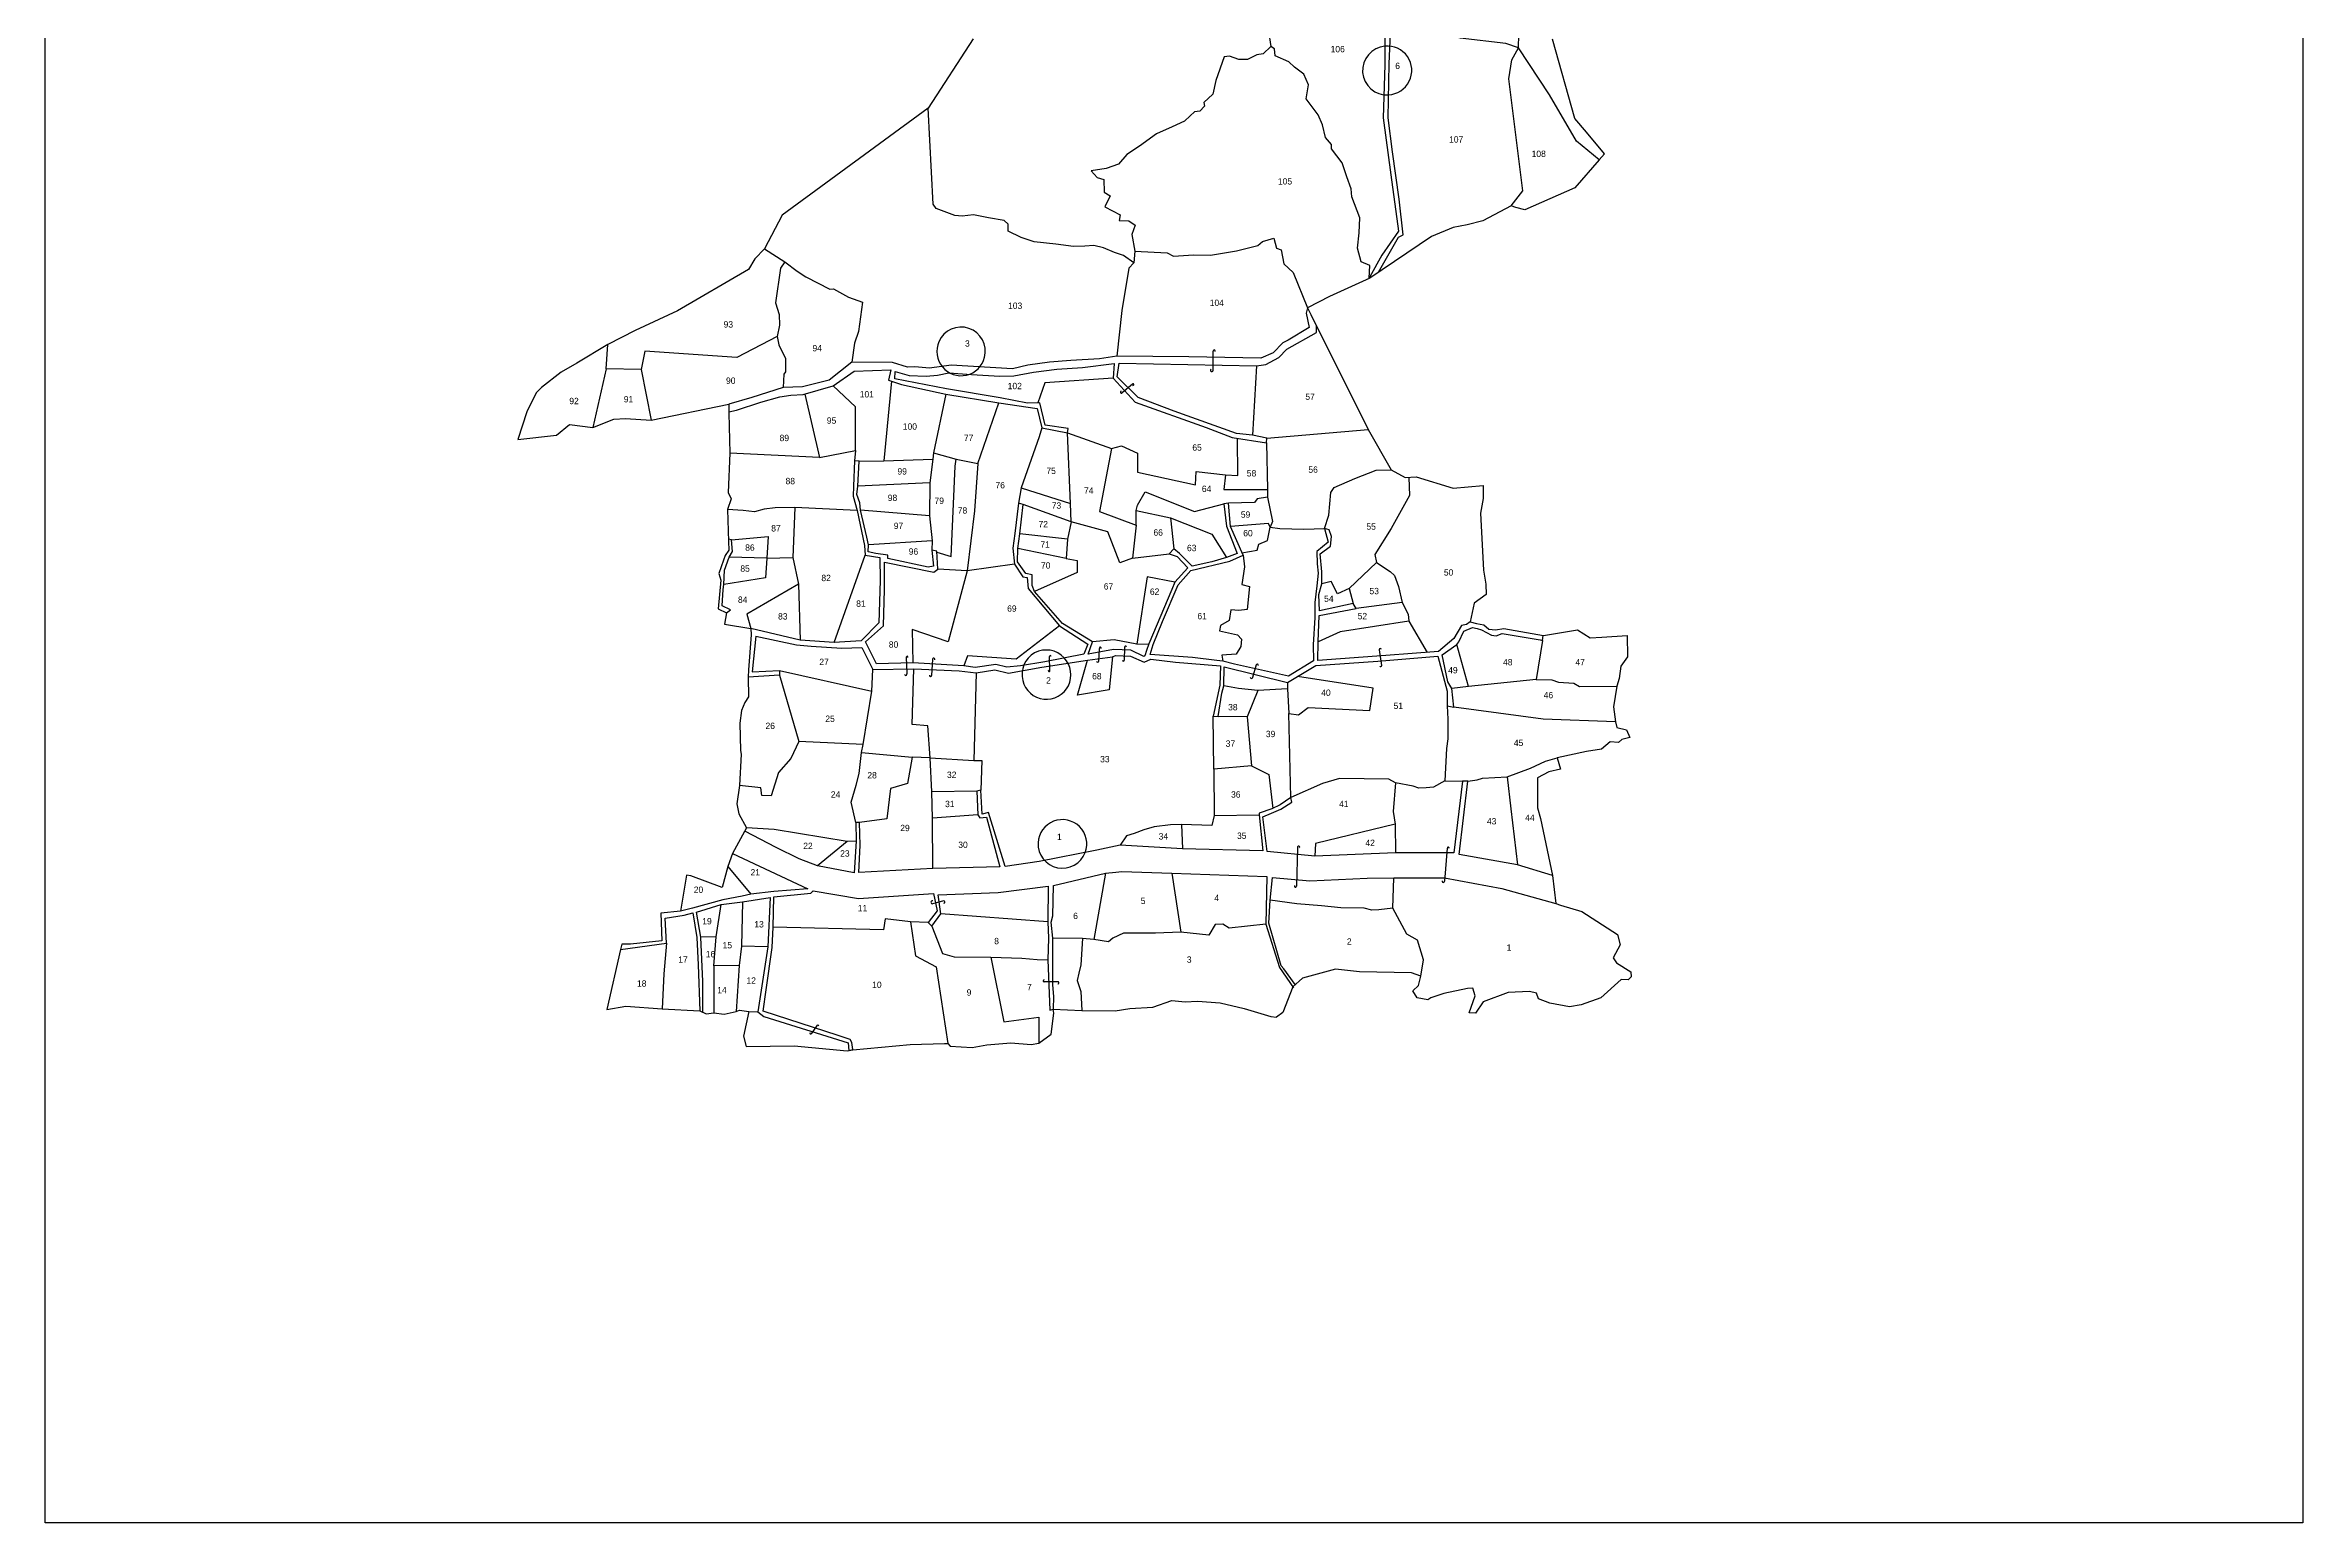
# Model space of a CAD drawing. Extents: x 153578 to 155356, y 177888 to 179666.
# Drawn here: x 153578 to 155356, y 177888 to 179051 of the extents above; entities that cross this region are included whole.
import ezdxf

# ---------------------------------------------------------------- set-up
doc = ezdxf.new("R2010")
doc.units = 0
doc.header["$MEASUREMENT"] = 0
for name, color, linetype in [('BORDER-B', 3, 'CONTINUOUS'), ('IMAGE', 7, 'CONTINUOUS'), ('LINK', 4, 'CONTINUOUS'), ('NO', 1, 'CONTINUOUS'), ('PARCEL', 6, 'CONTINUOUS'), ('ROAD', 2, 'CONTINUOUS')]:
    doc.layers.add(name, color=color, linetype=linetype)
picture_1 = doc.add_image_def('image1.tif', size_in_pixel=(8477, 8481))

msp = doc.modelspace()

# ---------------------------------------------------------------- linework, layer by layer
at = {"layer": 'BORDER-B'}
for points in [[(154309.2, 179055.9), (154273.6, 179001.1), (154158.6, 178917.1), (154144.7, 178890.6), (154137.2, 178882.6), (154132.1, 178874.1), (154076.2, 178841.8), (154042.9, 178826.3), (154021.4, 178815.1), (153997, 178800.5), (153984.8, 178793.5), (153969.3, 178781.3), (153965.1, 178777.1), (153957.6, 178762.1), (153950.5, 178740.5), (153981, 178743.8), (153991.3, 178752.2), (154009.6, 178749.9), (154026.1, 178756.4), (154035.4, 178756.9), (154055.6, 178755.5), (154116.6, 178768.2), (154116.6, 178761.1), (154117.5, 178729.7), (154116.1, 178698.8), (154118.5, 178693.6), (154115.7, 178685.2), (154116.4, 178660.2), (154116.8, 178653.4), (154113.9, 178649.1), (154112.5, 178645.5), (154108.9, 178634.8), (154110.3, 178629.7), (154108.2, 178607.1), (154115, 178603.9), (154113.2, 178595), (154134, 178591.7), (154134.4, 178586.7), (154132.2, 178559.1), (154131.9, 178553.3), (154132.2, 178537.9), (154129.3, 178533.3), (154126.8, 178527.2), (154125.4, 178517.1), (154125.8, 178495.6), (154126.5, 178492.7), (154125, 178468), (154122.9, 178453.6), (154124.7, 178445.7), (154130.7, 178434.7), (154119.6, 178414.6), (154116, 178404.2), (154111.4, 178387.7), (154086.9, 178397), (154083.4, 178397.4), (154078.7, 178369), (154063.3, 178367.6), (154064, 178345.7), (154039.2, 178343.2), (154032.4, 178343.2), (154031.3, 178338.9), (154020.6, 178291.6), (154035.6, 178294.4), (154064.3, 178292.3), (154093.8, 178290.8), (154098.8, 178288.3), (154104.9, 178289), (154113.1, 178288), (154122.5, 178290.1), (154125, 178291.2), (154132.5, 178290.1), (154128.2, 178270.7), (154130.4, 178262.5), (154168.1, 178263.2), (154210, 178259.3), (154214.3, 178260), (154259.6, 178264.3), (154286.5, 178265), (154289.3, 178265), (154291.1, 178262.9), (154308.4, 178261.8), (154319.9, 178263.9), (154338.9, 178265.4), (154354.7, 178264.2), (154360.9, 178265.3), (154370.6, 178272.3), (154372.7, 178288.9), (154372, 178292.1), (154394.7, 178291), (154420.9, 178290.8), (154432.4, 178292.4), (154450.7, 178293.5), (154465.5, 178298.9), (154476, 178297.7), (154485.7, 178298.4), (154503.5, 178297), (154522.5, 178292.4), (154543.5, 178286.1), (154548, 178285.6)], [(154806.3, 178965.3), (154792.2, 178982.4), (154782.8, 178993.2), (154765.4, 179055.6)], [(154806.3, 178965.3), (154802.1, 178960.6), (154783, 178938.4), (154743.6, 178921.3), (154736.4, 178922.9), (154732.7, 178924.4), (154710.5, 178912.5), (154698, 178909.4), (154687.1, 178907.3), (154670.1, 178900.1), (154621.4, 178867.5), (154589.8, 178853), (154572.5, 178844), (154575.1, 178838.8), (154620.2, 178748.2), (154638.3, 178716.6), (154649.2, 178710.4), (154658, 178710.9), (154687, 178702.1), (154710.8, 178704.2), (154710.8, 178693.9), (154708.7, 178682.5), (154710.9, 178637.5), (154712.9, 178626.6), (154713.2, 178618.4), (154703.7, 178611.6), (154700.4, 178596.8), (154705.4, 178595.5), (154711.3, 178594.5), (154715.2, 178591.2), (154720.5, 178590.6), (154727, 178591.5), (154758.2, 178586), (154785.1, 178590.6), (154794.9, 178584.3), (154804.1, 178584.7), (154824.2, 178586), (154824.5, 178569.2), (154819.2, 178562), (154817.9, 178552.2), (154816, 178546.3), (154813.3, 178529.9), (154815, 178518.1), (154816, 178513.8), (154823.5, 178511.8), (154826.1, 178505.9), (154819.9, 178504.3), (154817.3, 178502), (154810.7, 178502.3), (154803.8, 178496.7), (154792, 178494.8), (154769, 178489.9), (154771.6, 178481), (154762.4, 178478.8), (154753.6, 178474.2), (154753.6, 178450.5), (154755.8, 178442), (154765.4, 178397.1), (154768, 178375.1), (154771.6, 178373.8), (154788.3, 178368.9), (154816.6, 178350.8), (154818.5, 178342.6), (154813, 178332.4), (154815.6, 178328.5), (154827.1, 178321.3), (154827.4, 178317.4), (154824.8, 178315.1), (154819.5, 178315.4), (154803.4, 178301), (154788, 178295.4), (154778.8, 178293.7), (154763.1, 178296.7), (154754.2, 178300), (154752.6, 178304.6), (154747.3, 178305.9), (154730.3, 178305.2), (154710.6, 178297.7), (154704.7, 178288.8), (154699.7, 178289.1), (154704.3, 178302.6), (154702.7, 178308.5), (154698.4, 178308.2), (154679.7, 178304.2), (154669.5, 178301), (154667.2, 178299.3), (154658.7, 178301), (154655.4, 178306.5), (154659.7, 178310.5), (154661.7, 178318), (154654.4, 178320.6), (154613.4, 178321.3), (154594.4, 178323.6), (154568.5, 178316.4), (154560.9, 178309.5), (154552.9, 178289.3), (154548, 178285.6)]]:
    msp.add_lwpolyline(points, dxfattribs=at)
at = {"layer": 'LINK'}
for points in [[(154498.2, 178794.9), (154498.1, 178810)], [(154434.6, 178784), (154426.5, 178777.2)], [(154256.4, 178569), (154256.8, 178555.9)], [(154369.6, 178558.5), (154369.2, 178569.6)], [(154408.1, 178566), (154408.5, 178576)], [(154428.4, 178577), (154428, 178566.8)], [(154630.9, 178562.6), (154629, 178574.9)], [(154277.1, 178567.5), (154276.4, 178554.6)], [(154532.1, 178563), (154529.2, 178553.1)], [(154564.5, 178419.2), (154563.7, 178388.8)], [(154682.5, 178418.7), (154680.3, 178392.8)], [(154286.1, 178377.2), (154277, 178375)], [(154375.9, 178313.6), (154365, 178313.5)], [(154186.4, 178279.3), (154181.5, 178272.6)]]:
    msp.add_lwpolyline(points, dxfattribs=at)
for centre, radius, start, end in [((154498.9, 178810.1), 0.815, 332.1168, 185.2726), ((154435, 178783.6), 0.589, 262.1603, 132.5614), ((154497.1, 178794.9), 1.05, 122.5428, 358.3226), ((154425.9, 178777.7), 0.783, 117.0649, 315.1284), ((154257.1, 178569.1), 0.638, 334.1378, 185.2612), ((154278, 178567.4), 0.948, 339.298, 175.8972), ((154369.9, 178569.6), 0.685, 1.5573, 176.1053), ((154409.2, 178576.2), 0.733, 330.5983, 192.1042), ((154429.1, 178577.1), 0.695, 353.8363, 183.727), ((154629.8, 178575), 0.864, 16.2403, 188.2791), ((154256, 178555.6), 0.903, 174.1462, 17.7426), ((154275.6, 178554.7), 0.805, 164.0437, 354.8867), ((154368.9, 178558.5), 0.671, 150.9758, 359.1733), ((154407.2, 178566), 0.904, 188.7765, 356.8523), ((154427.3, 178566.7), 0.734, 192.4025, 8.4043), ((154528.3, 178553.3), 0.964, 174.5341, 348.4116), ((154532.8, 178562.8), 0.741, 324.8818, 168.7389), ((154630.1, 178562.5), 0.793, 199.9838, 1.5759), ((154565.4, 178419.4), 0.946, 324.4912, 190.0706), ((154683.3, 178418.7), 0.768, 354.8325, 176.6983), ((154679.4, 178392.6), 0.894, 158.8557, 13.5194), ((154277, 178376.1), 1.12, 74.2124, 269.3921), ((154286.1, 178376.3), 0.852, 239.7485, 89.1905), ((154562.9, 178388.8), 0.85, 150.8962, 358.2721), ((154365, 178314.3), 0.861, 91.4597, 266.1017), ((154375.8, 178312.7), 0.867, 260.9629, 84.4809), ((154181.1, 178273), 0.52, 143.3156, 319.3892), ((154186.9, 178278.9), 0.575, 349.6996, 138.129)]:
    msp.add_arc(centre, radius, start, end, dxfattribs=at)
at = {"layer": 'PARCEL'}
for points in [[(154732.7, 178924.4), (154742, 178936.1), (154731, 179024.4), (154733.4, 179039.2), (154738.6, 179048.7), (154728.7, 179052), (154692.5, 179056.3), (154679.2, 179059.6), (154666.4, 179062), (154657.9, 179067.2), (154648.8, 179066.7), (154639, 179075.3)], [(154541.6, 179061.9), (154543.5, 179049.8), (154537.4, 179044.1), (154532.5, 179043.3), (154525.2, 179039.5), (154518.4, 179039.5), (154511.1, 179042.2), (154506.8, 179041.6), (154500.1, 179023), (154497.8, 179012.1), (154490.8, 179005.6), (154491.4, 179002.8), (154487.7, 178998.9), (154483.5, 178998.3), (154480.1, 178995.2), (154475.6, 178991), (154465.8, 178986.4), (154453.4, 178981), (154440.2, 178971.2), (154430.1, 178964.8), (154423.6, 178957.2), (154413.8, 178953.8), (154402, 178951.8), (154406.8, 178946.5), (154412.1, 178945.1), (154412.4, 178935), (154416.9, 178932.2), (154412.7, 178923.5), (154425, 178917.3), (154424.2, 178912.8), (154431.8, 178912.5), (154436.6, 178909.1), (154434, 178901.8), (154436.3, 178888.6), (154461.8, 178887.2), (154466.9, 178884.7), (154482.6, 178885.8), (154496.1, 178885.6), (154516.6, 178888.9), (154533.2, 178893.1), (154536.9, 178896.2), (154545.8, 178898.8), (154548.1, 178890.9), (154551.7, 178889.8), (154553.7, 178878.8), (154561, 178871.8), (154572.5, 178844)], [(154621, 178867.3), (154621.4, 178877.4), (154614.7, 178880.2), (154611.9, 178890.9), (154613, 178903), (154613.6, 178915), (154607.4, 178931.3), (154606.8, 178937.8), (154603.4, 178947.1), (154599.8, 178958.3), (154591.4, 178969.2), (154591.4, 178972.6), (154586.6, 178978.2), (154584.3, 178988.1), (154580.7, 178995.9), (154575.3, 179003.2), (154571.4, 179008.6), (154573.1, 179019.5), (154569.4, 179027.9), (154562.1, 179033.6), (154557.6, 179037.8), (154547, 179042.3), (154546.4, 179048), (154543.5, 179049.8)], [(154802.1, 178960.6), (154784.2, 178975.1), (154762.9, 179011.6), (154738.6, 179048.7)], [(154435.6, 178879.5), (154427.5, 178885.2), (154420.5, 178887.7), (154411.8, 178891.3), (154404.2, 178893), (154397.1, 178892.7), (154388.2, 178892.2), (154374.1, 178894.1), (154357.2, 178896.1), (154346.9, 178899.5), (154336.7, 178904.5), (154336.7, 178909.9), (154333.6, 178912.7), (154321.3, 178914.9), (154309.5, 178917.2), (154300.5, 178916.3), (154294.6, 178916.6), (154280, 178922.2), (154277.7, 178925.6), (154273.6, 179001.1)], [(154144.7, 178890.6), (154160.7, 178880.3), (154170.4, 178872.9), (154177.3, 178868.5), (154196.3, 178858.8), (154199.1, 178859), (154210.9, 178852.5), (154221.9, 178848.5), (154218.9, 178825.5), (154215.7, 178816.2), (154213.5, 178801.2)], [(154436.3, 178888.6), (154435.6, 178879.5), (154431.7, 178875.3), (154426.1, 178841.9), (154422.2, 178806)], [(154160.7, 178880.3), (154157.3, 178875.3), (154153.5, 178848), (154156.4, 178838.8), (154156.6, 178830.5), (154154.7, 178821.4), (154123.1, 178805), (154050.6, 178809.9), (154047.6, 178795.5), (154020, 178796), (154021.4, 178815.1)], [(154154.7, 178821.4), (154156.1, 178815), (154161.4, 178804.2), (154161.4, 178793.7), (154159.9, 178791.7), (154159.5, 178781.4)], [(154020, 178796), (154009.6, 178749.9)], [(154047.6, 178795.5), (154055.6, 178755.5)], [(154188.1, 178726.2), (154216.4, 178731.8), (154216.5, 178766.1), (154199, 178782.7)], [(154244.7, 178786.4), (154238.8, 178723.5)], [(154419.3, 178788.8), (154365.6, 178784.9), (154360, 178769.2)], [(154532.2, 178798.3), (154529.2, 178743.9)], [(154176.5, 178776.1), (154188.1, 178726.2), (154117.5, 178729.7)], [(154287.6, 178776.1), (154278, 178729.9), (154277.3, 178724.8)], [(154278, 178729.9), (154295.7, 178724.9), (154312.7, 178721.4), (154329.3, 178769.2)], [(154363.3, 178749.7), (154361, 178742.6), (154346.8, 178702.4), (154344.8, 178690.3)], [(154346.8, 178702.4), (154385.8, 178689.9), (154383.5, 178745.7), (154418.1, 178733.4), (154408.6, 178683.6), (154437.5, 178672.9), (154437.6, 178684.5), (154464.4, 178678.7), (154497, 178665.8), (154508.7, 178647.5)], [(154540.5, 178741.5), (154620.2, 178748.2)], [(154216.4, 178731.8), (154215.6, 178723.6)], [(154418.1, 178733.4), (154425.9, 178735.5), (154438.5, 178729.6), (154438.4, 178714.8), (154484.1, 178704.6), (154484.8, 178715.3), (154507.7, 178712.5), (154506.6, 178701), (154540.9, 178701.1), (154540.9, 178695.1), (154532.7, 178693.6), (154530.7, 178690.7), (154510.2, 178690.3)], [(154507.7, 178712.5), (154517.6, 178712.1), (154517.2, 178741.5)], [(154540.2, 178737.7), (154540.9, 178701.1)], [(154219.4, 178723.3), (154238.8, 178723.5), (154277.3, 178724.8), (154275.1, 178706.2), (154274.8, 178680.2), (154220.4, 178684.8)], [(154280.5, 178651.8), (154291.7, 178648.4), (154295, 178719.5), (154295.7, 178724.9)], [(154312.7, 178721.4), (154310.3, 178684.2), (154304.3, 178636.9), (154281.4, 178638.2)], [(154520.8, 178651.3), (154532.7, 178653.4), (154534, 178658), (154540.9, 178660.8), (154542.9, 178671.4), (154550.7, 178670.3), (154569.5, 178669.7), (154585.8, 178670.3), (154589.3, 178680.9), (154590.7, 178698.8), (154593.3, 178702.7), (154609.6, 178709.7), (154626.5, 178716.3), (154638.3, 178716.6)], [(154652.1, 178710.6), (154652.8, 178696.3), (154638.2, 178670.4), (154625.4, 178649.9), (154626.8, 178643.5), (154605.1, 178623.1), (154596, 178618.8), (154591, 178628.5), (154583.6, 178626.8)], [(154275.1, 178706.2), (154218.2, 178703.6)], [(154437.6, 178684.5), (154438.5, 178688.8), (154444.5, 178699.2), (154483.5, 178683.6), (154506.6, 178689.7)], [(154540.9, 178695.1), (154544.8, 178675.9), (154542.9, 178671.4), (154541.8, 178674.4), (154511.7, 178671.9)], [(154217.7, 178684.6), (154168.6, 178686.9), (154153.1, 178686.6), (154144.6, 178685.5), (154136.9, 178683.4), (154128.1, 178684.5), (154115.7, 178685.2)], [(154168.6, 178686.9), (154167.2, 178647.5), (154171.7, 178626.4), (154172.9, 178582.5)], [(154274.8, 178680.2), (154276.8, 178660.7), (154276.5, 178653.3)], [(154386.2, 178675.6), (154348.4, 178689.2)], [(154386.2, 178675.6), (154383.4, 178662), (154382.3, 178646.6), (154390.9, 178645.1), (154390.9, 178635.6), (154357.3, 178620.8)], [(154434.5, 178646.9), (154424.6, 178643.2), (154415.2, 178667.6), (154386.2, 178675.6), (154385.8, 178689.9)], [(154464.4, 178678.7), (154467.1, 178654.3)], [(154118.9, 178661.3), (154147.7, 178664.1), (154146.6, 178647), (154116.9, 178647.8)], [(154276.8, 178660.7), (154226.7, 178657.4)], [(154383.4, 178662), (154345.8, 178666.2)], [(154437.5, 178672.9), (154434.5, 178646.9), (154463.5, 178650.4)], [(154146.6, 178647), (154145.7, 178631.4), (154112.9, 178626.2)], [(154146.6, 178647), (154167.2, 178647.5)], [(154199.6, 178580.7), (154224, 178649.4)], [(154341.6, 178642.3), (154304.3, 178636.9), (154289.4, 178581.1), (154261, 178590.8), (154261.7, 178564.5)], [(154382.3, 178646.6), (154344.2, 178654.6)], [(154521.7, 178649.3), (154522.9, 178640.1), (154520.8, 178626.3), (154526.8, 178624.6), (154525, 178606.6), (154518.3, 178605.9), (154512, 178606.3), (154510.6, 178597.8), (154503.9, 178594), (154503.2, 178589.7), (154517.3, 178586.6), (154520.5, 178583.1), (154519.8, 178577.4), (154516.2, 178571.4), (154505, 178570.7), (154505.8, 178565.8)], [(154626.8, 178643.5), (154637.6, 178636.4), (154640.8, 178633.4), (154644, 178624.8), (154646.9, 178612), (154610.8, 178607.3)], [(154171.7, 178626.4), (154130.9, 178602.8), (154134, 178591.7)], [(154468, 178628), (154446.2, 178632.4), (154438.1, 178579.2), (154447.4, 178579.5)], [(154605.1, 178623.1), (154608.4, 178611.3)], [(154646.9, 178612), (154651.6, 178602.8), (154652.3, 178597.3), (154598.1, 178589), (154580.8, 178581)], [(154377, 178593.6), (154343, 178567.6), (154304.6, 178570.1), (154301.7, 178562.2)], [(154652.3, 178597.3), (154666.6, 178572.8)], [(154418.9, 178569.4), (154416.3, 178543.3), (154391.3, 178539.1), (154399.2, 178566.8)], [(154438.1, 178579.2), (154420.1, 178582.7), (154403.1, 178581.1)], [(154752.4, 178551.6), (154699.3, 178546), (154690, 178578.9)], [(154757.5, 178582.1), (154752.4, 178551.6), (154764.9, 178551.3), (154770.1, 178549.4), (154782.2, 178548.5), (154786.5, 178546.1), (154816, 178546.3)], [(154156.5, 178558.5), (154229.2, 178542.2)], [(154156.7, 178554.8), (154171.8, 178502.7)], [(154216.7, 178439), (154213, 178454.9), (154216.9, 178468.2), (154219.3, 178477.4), (154221.1, 178493.9), (154222.5, 178500.3), (154229.2, 178542.2), (154230.2, 178559.4)], [(154277.3, 178402.7), (154277.1, 178442.2), (154276.7, 178463), (154275.3, 178489.7), (154273.5, 178515.1), (154261.2, 178516.1), (154262.5, 178559.9)], [(154311.5, 178556.7), (154309.6, 178487.7), (154315.9, 178487.7), (154315.1, 178464.3)], [(154641.8, 178470.1), (154636.4, 178472.9), (154597.6, 178473.6), (154584.1, 178469.5), (154559.3, 178458.7), (154557.6, 178524.8), (154565.2, 178523.6), (154572.9, 178529.4), (154621.5, 178527.2), (154624.2, 178544.7), (154564.5, 178553.9)], [(154533.4, 178542.8), (154525, 178522.2), (154502, 178522.4)], [(154556.6, 178544.2), (154533.4, 178542.8), (154518, 178544.4), (154506.6, 178546.4)], [(154556.7, 178549.2), (154556.6, 178544.2), (154557.6, 178524.8)], [(154699.3, 178546), (154686, 178544.5)], [(154528.3, 178483.4), (154498.6, 178481), (154498.2, 178522.6)], [(154525, 178522.2), (154528.3, 178483.4), (154542, 178476.7), (154545, 178450)], [(154682.3, 178530.7), (154683, 178520.2), (154683, 178504.7), (154681.9, 178497.1), (154680.5, 178471.7), (154694.4, 178471.5)], [(154815, 178518.1), (154758, 178520.3), (154687.5, 178529.7)], [(154222.5, 178500.3), (154171.8, 178502.7), (154165.5, 178489.4), (154155.9, 178478.4), (154150, 178459.8), (154142.6, 178460.1), (154141.9, 178466.1), (154125, 178468)], [(154275.3, 178489.7), (154261.2, 178490.4), (154257.4, 178469.7), (154244, 178465.8), (154241.2, 178441.8), (154219.5, 178439)], [(154221.1, 178493.9), (154261.2, 178490.4)], [(154275.3, 178489.7), (154309.6, 178487.7)], [(154498.6, 178481), (154498.9, 178444.4), (154534.3, 178444.9)], [(154698.6, 178471.5), (154706, 178472.4), (154710.2, 178473.8), (154729.7, 178474.9), (154748, 178481.6), (154759.7, 178487.1), (154769, 178489.9)], [(154312, 178463.6), (154276.7, 178463)], [(154680.5, 178471.7), (154671.6, 178466.6), (154665.8, 178466.3), (154660.1, 178466), (154655.6, 178467.4), (154641.8, 178470.1), (154639.8, 178447.6), (154641.5, 178437.7), (154641.8, 178415.1)], [(154729.7, 178474.9), (154732.5, 178449.8), (154737.8, 178405.7)], [(154312.7, 178444.9), (154277.1, 178442.2)], [(154498.9, 178444.4), (154497, 178436.5), (154473.2, 178437.4), (154464.4, 178437.2), (154451.7, 178435.5), (154443.5, 178433.1), (154435.9, 178430.2), (154429.9, 178428.3), (154424.8, 178421)], [(154209.8, 178423.9), (154152.4, 178433.4), (154130.7, 178434.7)], [(154473.2, 178437.4), (154474, 178418.2)], [(154641.5, 178437.7), (154578.7, 178422.5), (154578.3, 178412.3)], [(154217, 178424.1), (154209.8, 178423.9), (154186.5, 178404.7)], [(154116, 178404.2), (154134.1, 178382.6)], [(154413.2, 178399), (154404.1, 178346.7)], [(154465.6, 178399), (154472.6, 178352.6)], [(154661.7, 178318), (154663.8, 178330.8), (154658.9, 178346.4), (154650.6, 178351), (154639.5, 178371.4), (154640.4, 178395.4)], [(154106.7, 178349), (154110.7, 178374.3)], [(154127.4, 178376.6), (154126.7, 178341.7), (154124.8, 178326.4), (154122.5, 178290.1)], [(154639.5, 178371.4), (154628.5, 178370.3), (154623.1, 178369.8), (154616.9, 178371.4), (154598.6, 178371.7), (154583.5, 178373.3), (154563.9, 178374.9), (154543.1, 178377.7)], [(154273.8, 178360.2), (154259.9, 178360.6), (154239.7, 178363), (154238.6, 178354.4), (154151.5, 178356.6)], [(154259.9, 178360.6), (154263.6, 178333.9), (154280.1, 178325.3), (154289.3, 178265)], [(154276.5, 178357.4), (154284.9, 178335.8), (154294.1, 178333.1), (154323.1, 178332.9), (154347.4, 178332.1), (154359.5, 178331.2), (154368, 178330.9)], [(154368, 178360.8), (154283.7, 178366.9)], [(154539.5, 178358.9), (154510.8, 178355.8), (154505.7, 178359), (154499.8, 178358.5), (154494.6, 178350.2), (154472.6, 178352.6), (154452.6, 178351.8), (154427.6, 178351.8), (154419.2, 178348), (154415.7, 178345), (154404.1, 178346.7), (154395.3, 178347.7), (154371.9, 178348)], [(154067.5, 178344), (154065.5, 178319.7), (154064.3, 178292.3)], [(154104.9, 178326.1), (154106.7, 178349), (154094.7, 178348.6)], [(154147.3, 178341.1), (154126.7, 178341.7)], [(154395.3, 178347.7), (154393.9, 178327), (154392.3, 178320.3), (154391, 178314.6), (154393.9, 178306), (154394.7, 178291)], [(154124.8, 178326.4), (154104.9, 178326.1), (154104.9, 178289)], [(154323.1, 178332.9), (154333.4, 178282), (154360.9, 178285.8), (154360.9, 178265.3)], [(154132.5, 178290.1), (154139.6, 178289.8)]]:
    msp.add_lwpolyline(points, dxfattribs=at)
for centre, radius, start, end in [((154634.9, 179030.8), 19.2, 94.5253, 273.8915), ((154635.3, 179030.9), 19.2, 272.5058, 95.911), ((154299.6, 178809.7), 19.1, 156.3914, 345.997), ((154299.6, 178809.8), 19.1, 345.6595, 156.729), ((154366.7, 178555.6), 19.1, 42.3973, 194.9281), ((154366.9, 178555.1), 19.2, 193.3388, 43.9865), ((154379.4, 178422), 19.2, 339.7368, 176.9667), ((154379.4, 178422.1), 19.2, 177.3301, 339.3734)]:
    msp.add_arc(centre, radius, start, end, dxfattribs=at)
at = {"layer": 'ROAD'}
for points in [[(154738.6, 179048.7), (154739.1, 179069.6), (154745.8, 179097.6), (154747.7, 179113.7), (154753.8, 179141.7), (154758.1, 179174), (154756.7, 179193.5), (154753.8, 179214.9), (154741, 179240.5), (154715.8, 179254.7), (154683.9, 179273.5), (154677.8, 179277.3), (154639.3, 179294.4), (154616, 179308.6), (154592.2, 179328.1), (154575.6, 179343.8), (154566.6, 179354.2), (154560.3, 179357.3)], [(154628.4, 178872.2), (154644, 178899.7), (154647.7, 178901.5), (154644.5, 178929.5), (154639.4, 178966.8), (154635.9, 178993.6), (154636.6, 179036.2), (154638.2, 179072), (154639, 179075.3), (154634.1, 179076.3), (154633.4, 179057), (154633.3, 179035.4), (154632, 178993.5), (154638.1, 178948.6), (154644.1, 178904.5), (154631, 178885.5), (154621.5, 178868.5), (154621, 178867.3)], [(154572.5, 178844), (154571.3, 178839.9), (154573.8, 178828.5), (154557.3, 178818.7), (154552.9, 178816.5), (154545.3, 178808.7), (154535.6, 178804.3), (154479, 178805.5), (154422.2, 178806), (154408.5, 178803.8), (154386.1, 178802.6), (154369.1, 178801.4), (154352.2, 178798.8), (154340.2, 178796.1), (154291.8, 178798.8), (154274.7, 178796.6), (154263.1, 178797.6), (154257.3, 178797.3), (154245.6, 178801), (154213.5, 178801.2), (154195.7, 178787.2), (154174.6, 178781.8), (154159.5, 178781.4), (154134.7, 178773.4), (154116.6, 178768.1)], [(154116.6, 178762.1), (154122.8, 178763.4), (154141.9, 178769.9), (154156.9, 178774.1), (154165.5, 178775.3), (154175.3, 178775.7), (154199, 178782.7), (154215.4, 178794.3), (154244.4, 178795.2), (154242.4, 178787.2), (154252.7, 178783.8), (154287.6, 178776.1), (154329.3, 178769.2), (154359.6, 178764.9), (154363.3, 178749.7), (154383.5, 178745.7), (154383.8, 178749.1), (154365.7, 178751.8), (154361.7, 178769.2), (154351.9, 178769), (154330.3, 178773.3), (154288.1, 178780.2), (154247.4, 178788.2), (154247.7, 178794), (154258.8, 178790.8), (154272, 178790.2), (154281.1, 178791.1), (154289.9, 178793), (154307.7, 178791.6), (154330, 178790.2), (154341.1, 178790.5), (154356.7, 178793.4), (154375.1, 178795.8), (154395.1, 178797.1), (154420.1, 178800.1), (154419.3, 178788.8), (154436.7, 178769.8), (154492.6, 178749.8), (154513.2, 178742.1), (154540.2, 178737.7), (154540.5, 178741.5), (154529.2, 178743.9), (154516.5, 178745), (154467.3, 178762.6), (154439, 178773.4), (154422.5, 178789.8), (154424, 178800.4), (154532.2, 178798.3), (154539.5, 178799.4), (154549.7, 178805), (154556, 178811.4), (154579.6, 178824.6), (154579.4, 178830.1)], [(154700.5, 178596.8), (154697.7, 178594.7), (154693.6, 178593.9), (154687.6, 178583.8), (154675.6, 178573.5), (154634.1, 178570.3), (154580.6, 178566.4), (154580.8, 178581), (154581.7, 178601.8), (154610.8, 178607.3), (154608.4, 178611.3), (154581.9, 178605.4), (154581.4, 178618.3), (154583.6, 178626.8), (154583.7, 178636.2), (154582.3, 178650.4), (154590.4, 178656.5), (154591.2, 178664.1), (154589.5, 178669.3), (154585.8, 178670.3), (154588.6, 178659.7), (154579.8, 178652.3), (154580, 178642.4), (154580.9, 178635.3), (154579.8, 178625.1), (154578.2, 178612.1), (154578.2, 178600.3), (154576.9, 178578.7), (154577.1, 178566.2), (154557.5, 178554.1), (154515, 178563.5), (154505.8, 178565.8), (154501.1, 178566.5), (154481.9, 178568.7), (154448.5, 178571.2), (154450.9, 178579), (154458.2, 178597.2), (154470.5, 178625.9), (154480.6, 178637.2), (154511.2, 178644.7), (154521.7, 178649.3), (154511.7, 178671.9), (154510.2, 178690.3), (154506.6, 178689.7), (154508.5, 178672.2), (154517.1, 178650.6), (154508.7, 178647.5), (154497, 178644.2), (154481.6, 178640.7), (154471.7, 178650.7), (154467.1, 178654.3), (154463.5, 178650.4), (154469.7, 178648.2), (154478.2, 178639.5), (154468, 178628), (154465.6, 178622.4), (154447.4, 178579.5), (154445.5, 178574.3), (154444.3, 178570.2), (154443.4, 178569.6), (154433.2, 178574.6), (154419.5, 178575), (154399.8, 178571.3), (154403.1, 178581.1), (154379.4, 178595.6), (154357.3, 178620.8), (154355.6, 178625.6), (154355.5, 178633.8), (154350.6, 178635), (154344, 178644.1), (154344.2, 178654.6), (154345.8, 178666.2), (154348.4, 178689.2), (154344.8, 178690.3), (154341.9, 178666.3), (154340.4, 178654.9), (154341.6, 178642.3), (154348.1, 178632.4), (154351.7, 178631.8), (154352.3, 178623), (154377, 178593.6), (154399.3, 178579.3), (154396.3, 178571.5), (154365.5, 178565.5), (154346.4, 178562.2), (154335.6, 178561.3), (154326.9, 178563.3), (154310.7, 178560.9), (154301.7, 178562.2), (154261.7, 178564.5), (154233, 178563.9), (154224.3, 178581), (154238.5, 178593.6), (154239.2, 178622.2), (154239.3, 178643.8), (154278.1, 178635.9), (154281.4, 178638.2), (154280.4, 178652.6), (154276.5, 178653.3), (154277.8, 178640.6), (154273.7, 178640), (154241.8, 178646.7), (154241.9, 178649.4), (154232.6, 178650.7), (154226.4, 178652.1), (154226.7, 178657.4), (154225.4, 178663.5), (154220.4, 178684.8), (154220, 178690.5), (154217.6, 178697), (154218.2, 178703.6), (154219.4, 178723.3), (154215.6, 178723.6), (154215, 178703.7), (154214.7, 178695.9), (154217.7, 178684.6), (154223.6, 178657), (154224, 178649.4), (154235.7, 178647.6), (154235.8, 178629.4), (154234.8, 178596), (154220.8, 178581.9), (154199.6, 178580.7), (154172.9, 178582.5), (154134, 178591.5)], [(154115, 178603.9), (154117.9, 178606.3), (154111.4, 178609.5), (154112.3, 178622.4), (154112.9, 178626.2), (154113.2, 178637.5), (154116.9, 178647.8), (154119.5, 178652.3), (154118.9, 178661.3), (154116.4, 178662)], [(154137.9, 178585.6), (154135.1, 178557.6), (154156.5, 178558.5), (154156.7, 178554.8), (154131.9, 178553.3)], [(154137.9, 178585.6), (154169.9, 178578.7), (154181.5, 178577.6), (154205.7, 178576.2), (154221.5, 178576.8), (154230.2, 178559.4), (154262.5, 178559.9), (154298.1, 178558.4), (154311.5, 178556.7), (154326.2, 178559), (154337, 178556.4), (154363.3, 178561.1), (154399.2, 178566.8), (154418.9, 178569.4), (154421.2, 178570.4), (154432.9, 178569.8), (154443.8, 178565.1), (154448.9, 178567.4), (154468.4, 178565), (154503.9, 178562.2), (154503.3, 178547.1), (154498.2, 178522.6), (154502, 178522.4), (154504.9, 178540.8), (154506.6, 178546.4), (154506.9, 178561.5), (154556.7, 178549.2), (154578.9, 178562.4), (154627.9, 178565.9), (154675.1, 178569.8), (154682.4, 178542.3), (154682.3, 178530.7), (154687.5, 178529.7), (154686.1, 178544.4), (154683, 178549.6), (154678.5, 178570.8), (154690, 178578.9), (154691.6, 178581.1), (154695.5, 178589.5), (154702.2, 178592.3), (154706.1, 178591.5), (154709.5, 178590.6), (154717.3, 178586.4), (154721, 178585.9), (154725.8, 178587.6), (154741.5, 178585), (154755.7, 178582.7), (154757.5, 178582.1), (154758.1, 178586)], [(154765.4, 178397.1), (154737.8, 178405.7), (154691.7, 178413.7), (154698.6, 178471.5), (154694.4, 178471.5), (154687.5, 178415.1), (154641.8, 178415.1), (154578.3, 178412.3), (154540.6, 178416.1), (154537.1, 178443.5), (154544, 178446.3), (154551.3, 178449.4), (154560, 178454.9), (154559.3, 178458.7), (154551, 178452.8), (154544.4, 178449.7), (154534.3, 178446.3), (154534.3, 178444.9), (154537.1, 178416.5), (154474, 178418.2), (154424.8, 178421), (154406.5, 178417.2), (154361.2, 178408.2), (154334.2, 178404.4), (154321.3, 178446.7), (154316.1, 178445.6), (154315.1, 178464.3), (154312, 178463.6), (154312.7, 178444.9), (154314.4, 178442.5), (154319.6, 178443.2), (154330, 178404), (154277.3, 178402.7), (154219.1, 178399.5), (154220.2, 178421), (154219.5, 178439), (154216.7, 178439), (154217, 178424.1), (154215.3, 178399.2), (154186.5, 178404.7), (154172, 178410.3), (154154, 178419.3), (154129.3, 178432)], [(154119.6, 178414.6), (154178.8, 178386.7), (154152.1, 178384.7), (154134.1, 178382.6), (154127.2, 178380.8), (154111.9, 178378.1), (154088, 178371.5), (154078.7, 178369)], [(154211.1, 178259.4), (154214.4, 178260.2), (154213.6, 178265.7), (154212.2, 178268.2), (154202.8, 178271.3), (154143.7, 178290.4), (154146.2, 178307.3), (154150.9, 178340.5), (154151.5, 178356.6), (154152.1, 178380.4), (154181.4, 178383.2), (154183.1, 178385.2), (154218.9, 178379.1), (154277.9, 178382.9), (154280.7, 178369.4), (154273.8, 178360.2), (154276.5, 178357.4), (154283.7, 178366.9), (154281.5, 178382.1), (154328.9, 178383.8), (154368.3, 178388.8), (154368, 178360.8), (154368.5, 178348), (154368, 178330.9), (154369.6, 178291.2), (154372.4, 178292.1), (154372.7, 178302), (154371.9, 178311.2), (154371.9, 178348), (154370.5, 178360.5), (154371.9, 178365.5), (154372.4, 178389.3), (154413.2, 178399), (154421.5, 178399.9), (154426.2, 178400.4), (154465.6, 178399), (154540.4, 178396.3), (154539.5, 178358.9), (154550.3, 178324.8), (154561.4, 178308.7)], [(154562.8, 178311.5), (154553.7, 178323.7), (154551.7, 178326.2), (154542, 178359.7), (154543.1, 178377.7), (154544.8, 178395.7), (154574.2, 178392.9), (154619.4, 178395.2), (154640.4, 178395.4), (154680.4, 178395.4), (154725.5, 178386.9), (154768, 178375.1)], [(154096.3, 178289.6), (154096.3, 178313.7), (154094.7, 178348.6), (154091.3, 178368.3), (154110.7, 178374.3), (154127.4, 178376.6), (154149.3, 178379.9), (154147.3, 178341.1), (154139.6, 178289.8), (154144.3, 178286.2), (154210.8, 178265.4), (154211.1, 178259.4)], [(154031.3, 178338.9), (154067.5, 178344), (154066.7, 178363.6), (154081.6, 178365.9), (154088.3, 178367.8), (154091.6, 178348.4), (154092.5, 178326.8), (154093.8, 178290.8)]]:
    msp.add_lwpolyline(points, dxfattribs=at)

# ---------------------------------------------------------------- texts
at = {"layer": 'NO'}
for s, p in [('106', (154590.6, 179045.2)), ('6', (154641.5, 179032)), ('107', (154683.9, 178974.1)), ('108', (154748.9, 178962.8)), ('105', (154549.1, 178941.1)), ('103', (154336.6, 178843.2)), ('104', (154495.4, 178845.5)), ('93', (154112.6, 178828.5)), ('3', (154302.7, 178813.5)), ('94', (154182.6, 178809.8)), ('90', (154114.5, 178784.2)), ('102', (154336.3, 178780)), ('92', (153991.1, 178768.2)), ('91', (154034, 178769.6)), ('101', (154219.8, 178773.5)), ('57', (154570.7, 178771.6)), ('95', (154193.9, 178752.8)), ('100', (154253.7, 178748.1)), ('89', (154156.7, 178739.1)), ('77', (154301.8, 178739.1)), ('65', (154481.7, 178731.6)), ('88', (154161.4, 178705.2)), ('99', (154249.5, 178712.8)), ('75', (154366.8, 178713.2)), ('58', (154524.6, 178711.3)), ('56', (154573.1, 178714.2)), ('98', (154241.9, 178692)), ('79', (154278.7, 178689.7)), ('76', (154326.7, 178701.9)), ('74', (154396.4, 178697.7)), ('64', (154489.2, 178699.1)), ('97', (154246.6, 178669.9)), ('78', (154297, 178682.1)), ('72', (154360.6, 178671.3)), ('73', (154371, 178685.9)), ('59', (154519.9, 178678.8)), ('55', (154618.8, 178669.4)), ('86', (154129.6, 178652.8)), ('87', (154150.1, 178668)), ('71', (154362.1, 178655.3)), ('66', (154451.1, 178664.7)), ('63', (154477.5, 178652.5)), ('60', (154521.8, 178664.2)), ('85', (154125.8, 178636.3)), ('96', (154258.4, 178649.7)), ('70', (154362.5, 178638.8)), ('82', (154189.6, 178628.9)), ('67', (154412, 178622.3)), ('62', (154448.3, 178618.1)), ('53', (154621.2, 178618.6)), ('50', (154679.8, 178633.3)), ('84', (154123.9, 178611.8)), ('83', (154155.5, 178598.7)), ('81', (154217, 178608.7)), ('69', (154335.9, 178604.8)), ('61', (154485.7, 178598.9)), ('54', (154585.5, 178612.6)), ('52', (154611.9, 178598.9)), ('27', (154188, 178562.9)), ('80', (154242.7, 178576.5)), ('48', (154726.4, 178562.6)), ('47', (154783.4, 178562.6)), ('2', (154366.6, 178548.3)), ('68', (154402.8, 178551.6)), ('49', (154683.2, 178556.3)), ('38', (154509.9, 178527.2)), ('40', (154583.2, 178538.6)), ('51', (154640.2, 178528.3)), ('46', (154758.4, 178536.7)), ('26', (154145.6, 178512.5)), ('25', (154192.7, 178518.1)), ('37', (154508, 178498.5)), ('39', (154539.6, 178506.1)), ('45', (154734.9, 178499.1)), ('28', (154225.8, 178473.6)), ('32', (154288.5, 178474)), ('33', (154409.1, 178486.3)), ('24', (154197.1, 178458.5)), ('36', (154512.2, 178458.5)), ('31', (154287, 178451)), ('41', (154597.3, 178451)), ('44', (154743.8, 178440.2)), ('29', (154251.7, 178432.1)), ('1', (154375.1, 178425.1)), ('34', (154455.2, 178425.5)), ('35', (154516.9, 178426)), ('42', (154618, 178420.4)), ('43', (154713.7, 178437.4)), ('22', (154175.3, 178418)), ('23', (154204.4, 178412.1)), ('30', (154297.4, 178418.9)), ('21', (154133.8, 178397.2)), ('20', (154089.1, 178383.5)), ('11', (154218.3, 178369)), ('5', (154441.1, 178374.7)), ('4', (154499, 178377)), ('19', (154095.8, 178358.7)), ('13', (154136.8, 178356.3)), ('6', (154387.9, 178362.9)), ('16', (154098.6, 178332.8)), ('15', (154111.8, 178339.8)), ('8', (154325.7, 178343.1)), ('2', (154603.4, 178342.7)), ('1', (154729.2, 178338)), ('17', (154076.9, 178328.5)), ('3', (154477.4, 178328.5)), ('18', (154044.4, 178309.7)), ('14', (154107.6, 178304.5)), ('12', (154130.6, 178312)), ('10', (154229.6, 178308.7)), ('9', (154304, 178302.6)), ('7', (154351.6, 178306.9))]:
    msp.add_text(s, height=5, dxfattribs=at).set_placement(p)

# ---------------------------------------------------------------- pictures from other files: only their frames are drawn
at = {"layer": 'IMAGE'}
image = msp.add_image(picture_1, insert=(153578.3, 177887.7), size_in_units=(1777.9, 1778.7), dxfattribs=at)
image.dxf.flags = 15

doc.saveas('drawing.dxf')
